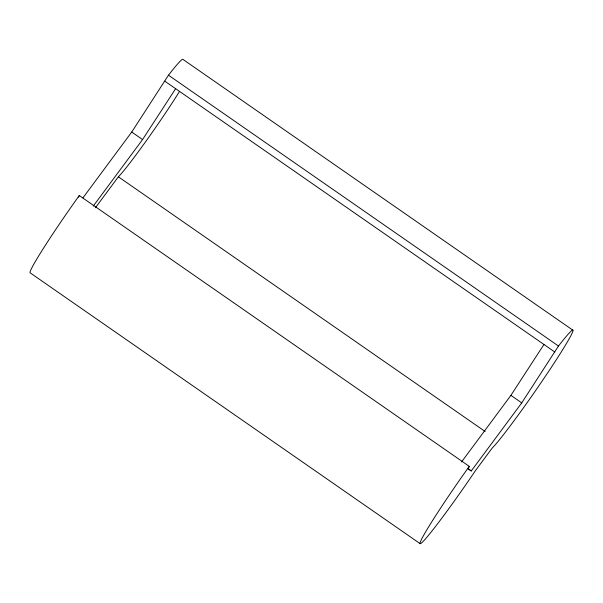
<?xml version="1.0" encoding="UTF-8"?>
<svg xmlns="http://www.w3.org/2000/svg" width="603" height="603" viewBox="0 0 603 603"><rect width="100%" height="100%" fill="white"/><g stroke="black" fill="none" stroke-linecap="round" stroke-linejoin="round"><path stroke-width="0.9" d="M78.578 197.136L79.272 195.53L469.285 466.36L468.237 468.772L471.267 470.966L521.738 402.872L558.491 346.024L168.478 75.194L131.733 132.034L82.943 197.859M93.216 206.143L142.564 139.564L175.624 88.686M461.551 461.928L510.907 395.349L543.959 344.471M95.432 207.749L118.369 176.8A62.742 3.354 -55.2 0 0 179.468 91.468M572.85 330.158L182.845 59.328A72.646 3.882 -55.2 0 0 168.478 75.194M164.785 81.164L554.798 352.001M131.733 132.034L142.564 139.564M510.907 395.349L521.738 402.872M118.369 176.8L485.166 431.514M468.169 468.81L471.267 470.966M558.491 346.024A72.646 3.882 -55.2 0 1 554.858 361.966A72.646 3.882 -55.2 0 1 492.199 448.052L475.36 470.762A72.646 3.882 -55.2 0 1 420.155 543.672L30.15 272.842A72.646 3.882 -55.2 0 1 79.272 195.53M420.155 543.672A72.646 3.882 -55.2 0 1 469.285 466.36"/></g></svg>
